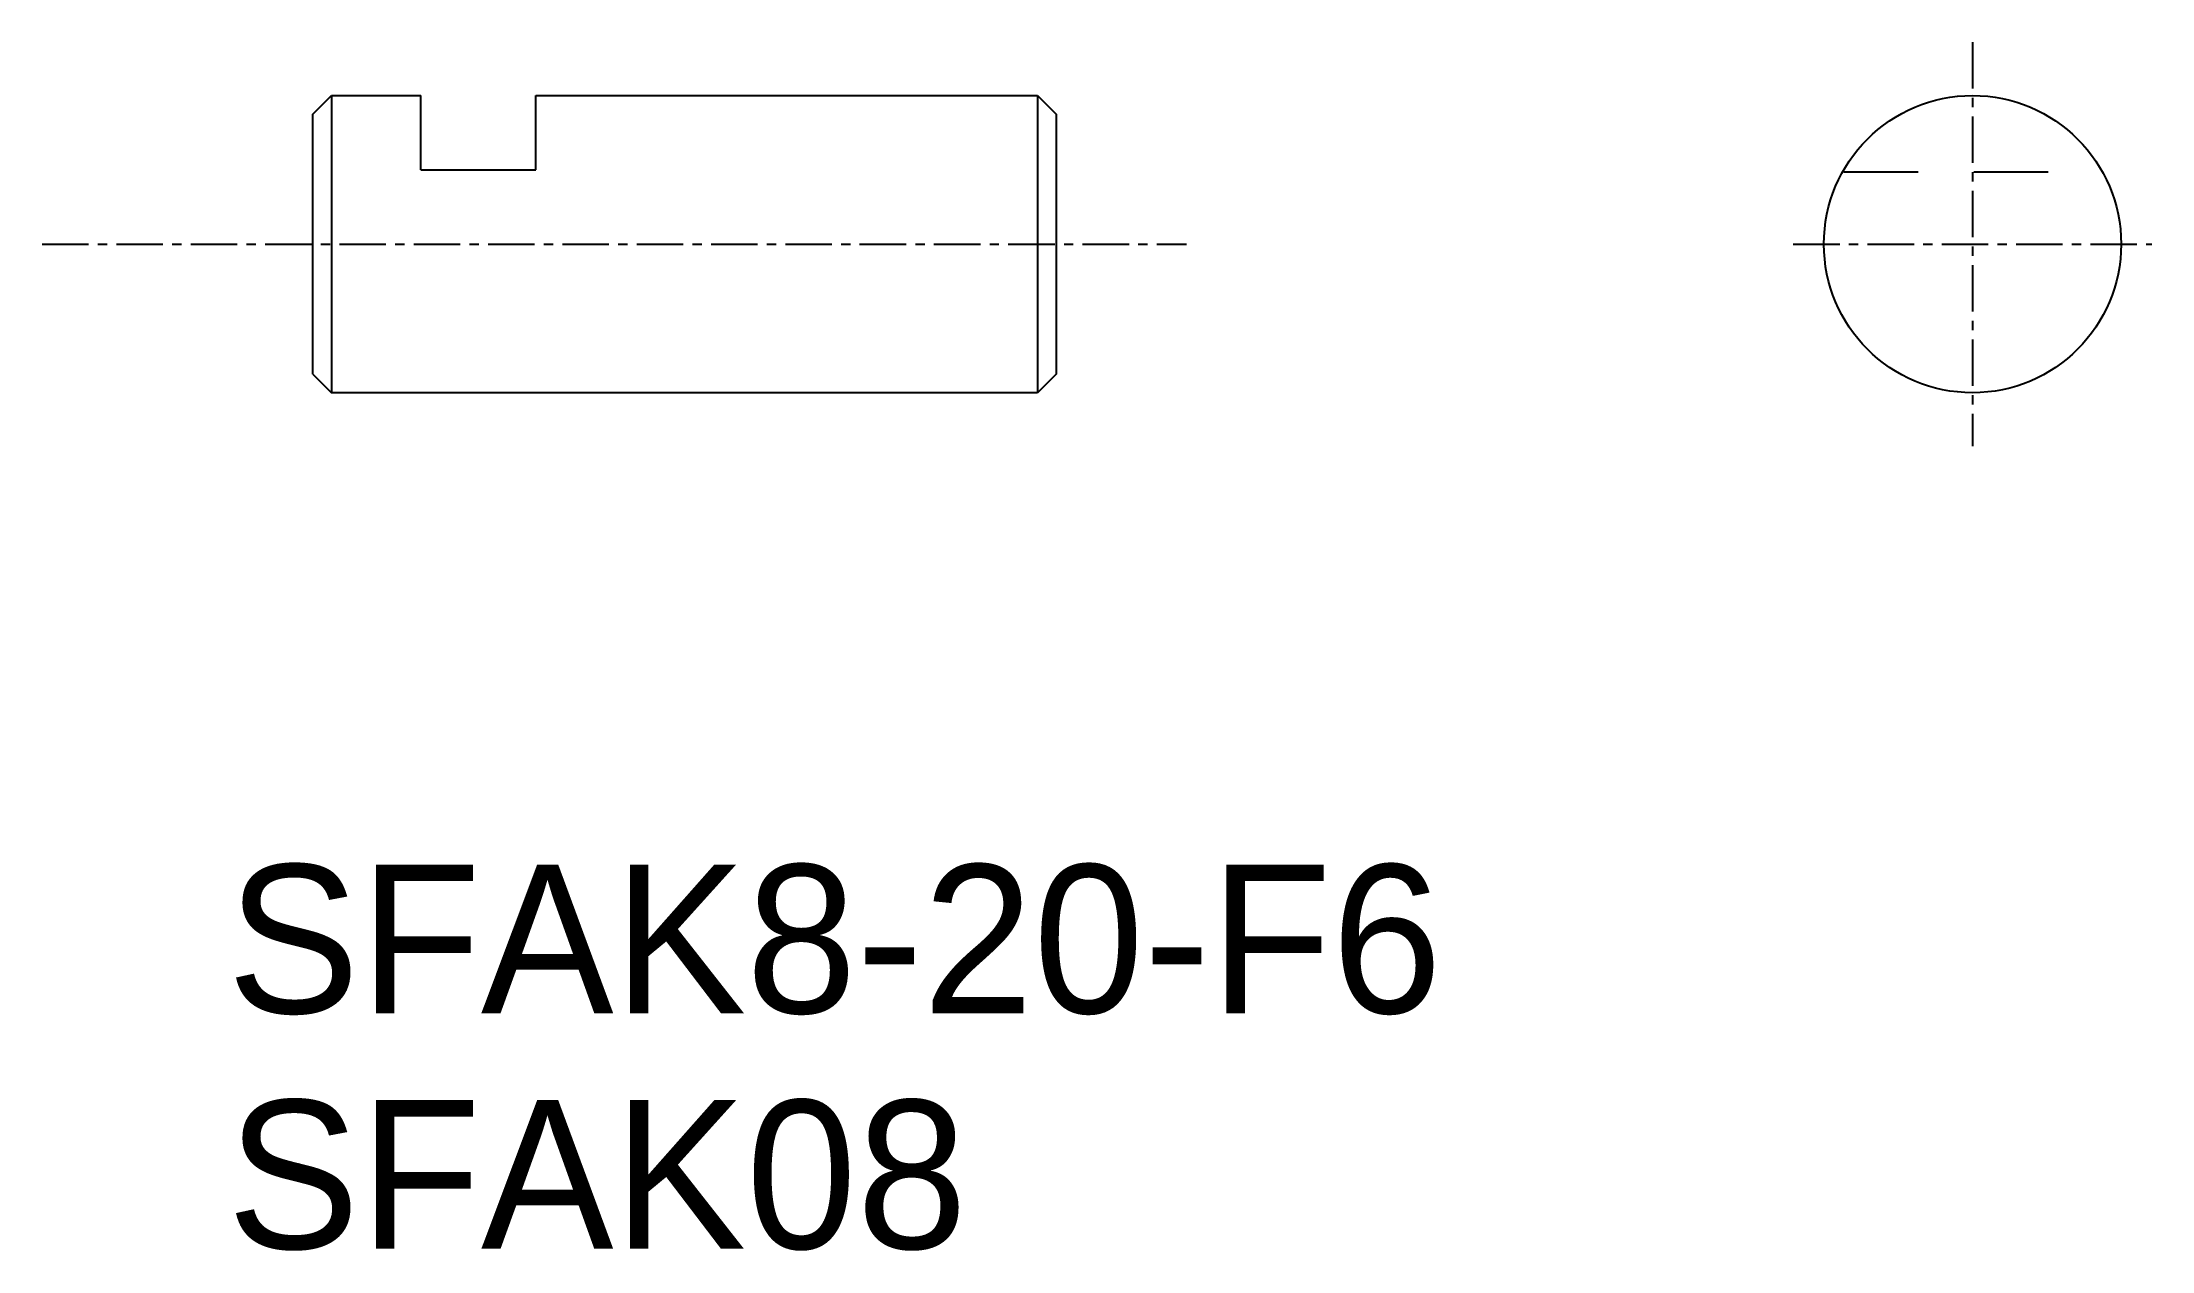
# Model space of a CAD drawing. Extents: x 300.7 to 357.5, y 93.1 to 125.6.
import ezdxf

# ---------------------------------------------------------------- set-up
doc = ezdxf.new("R2010")
doc.units = 0
doc.linetypes.add('CENTER', pattern=[2, 1.25, -0.25, 0.25, -0.25])
doc.linetypes.add('DASHED', pattern=[3.5, 2, -1.5])
doc.layers.get('0').update_dxf_attribs({"linetype": 'CONTINUOUS'})
doc.layers.add('CENTER', color=1, linetype='CENTER')

msp = doc.modelspace()

# ---------------------------------------------------------------- linework, layer by layer
at = {"color": 7, "linetype": 'CONTINUOUS'}
for p, q in [((307.976, 123.695), (308.476, 124.195)), ((308.476, 124.195), (308.476, 116.195)), ((308.476, 124.195), (310.876, 124.195)), ((309.076, 124.195), (309.076, 124.195)), ((309.676, 124.195), (309.676, 124.195)), ((310.876, 122.195), (310.876, 124.195)), ((313.976, 124.195), (327.476, 124.195)), ((313.976, 122.195), (313.976, 124.195)), ((327.476, 124.195), (327.476, 116.195)), ((327.476, 124.195), (327.976, 123.695)), ((307.976, 116.695), (307.976, 123.695)), ((327.976, 123.695), (327.976, 116.695)), ((310.876, 122.195), (313.976, 122.195)), ((307.976, 116.695), (308.476, 116.195)), ((327.976, 116.695), (327.476, 116.195)), ((327.476, 116.195), (308.476, 116.195))]:
    msp.add_line(p, q, dxfattribs=at)
at = {"color": 3, "linetype": 'DASHED'}
msp.add_line((349.175, 122.145), (356.103, 122.145), dxfattribs=at)
at = {"color": 7, "linetype": 'CONTINUOUS'}
msp.add_circle((352.639, 120.195), 4, dxfattribs=at)
at = {"layer": 'CENTER', "color": 1, "linetype": 'CENTER'}
for p, q in [((352.639, 125.631), (352.639, 114.759)), ((300.688, 120.195), (331.484, 120.195)), ((347.814, 120.195), (357.464, 120.195))]:
    msp.add_line(p, q, dxfattribs=at)

# ---------------------------------------------------------------- texts
at = {"color": 7, "linetype": 'CONTINUOUS'}
for s, p in [('SFAK8-20-F6', (305.662, 99.493)), ('SFAK08', (305.662, 93.152))]:
    msp.add_text(s, height=4, dxfattribs=at).set_placement(p)

doc.saveas('drawing.dxf')
